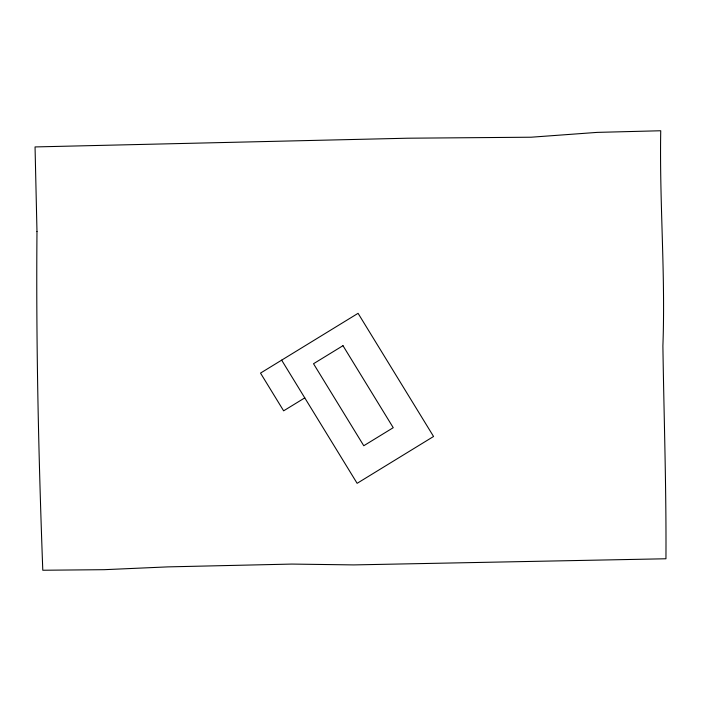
<?xml version="1.0" encoding="UTF-8"?>
<svg xmlns="http://www.w3.org/2000/svg" width="701" height="701" viewBox="0 0 701 701"><rect width="100%" height="100%" fill="white"/><g stroke="black" fill="none" stroke-linecap="round" stroke-linejoin="round"><path stroke-width="1.05" d="M304.777 397.879L283.633 410.83L260.518 373.098L358.08 313.321L433.56 436.486L357.133 483.322L281.653 360.148M36.978 231.575C35.988 344.515 38.616 457.385 42.787 570.246L104.204 569.685L167.898 566.881L291.844 564.077L353.707 564.91L665.95 558.767C666.362 487.791 663.952 416.876 662.892 345.917C665.538 274.179 659.413 202.519 660.736 130.754L597.199 132.384L531.156 137.212L407.579 138.211L35.05 146.93L36.978 231.575M342.982 345.681L313.522 363.731L363.775 445.74L393.235 427.689L342.982 345.681"/></g></svg>
